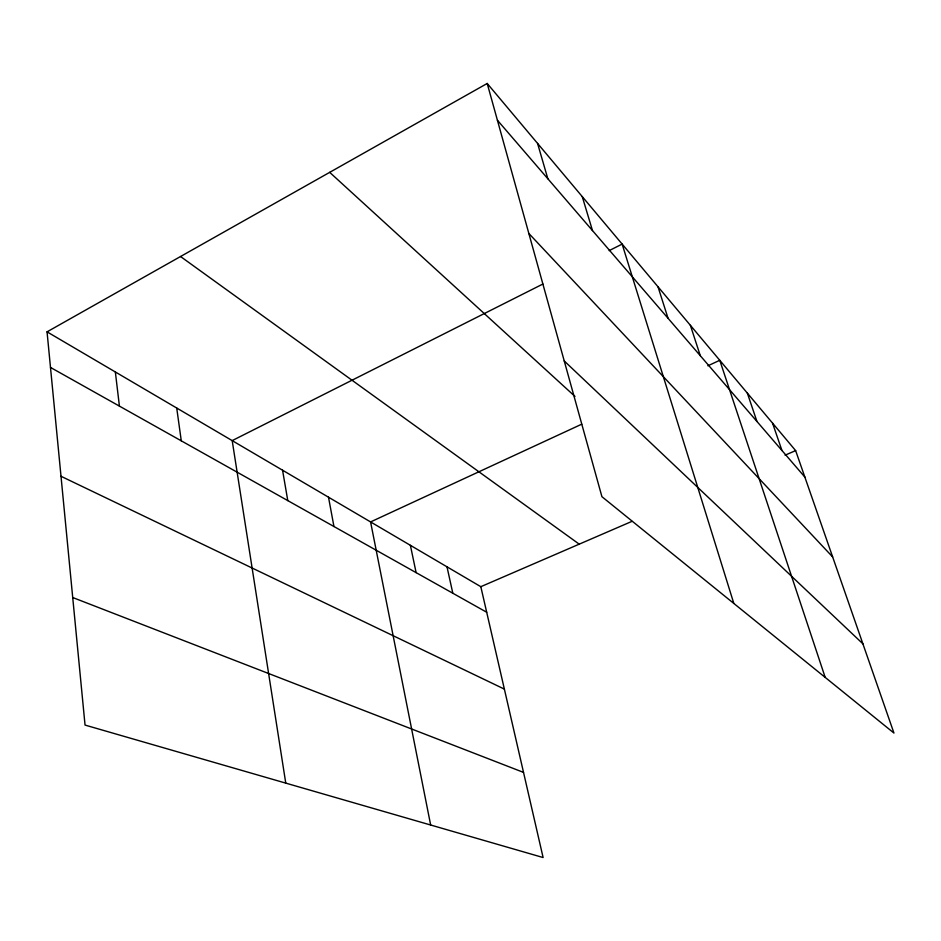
<?xml version="1.0" encoding="UTF-8"?>
<svg xmlns="http://www.w3.org/2000/svg" width="941" height="941" viewBox="0 0 941 941"><rect width="100%" height="100%" fill="white"/><g stroke="black" fill="none" stroke-linecap="round" stroke-linejoin="round"><path stroke-width="1.41" d="M47.05 331.844L480.816 586.69L543.11 857.533L85.043 725.076L47.05 331.844L487.203 83.467L795.639 450.61L893.95 733.051L601.922 496.683L487.203 83.467M542.875 284.041L232.192 440.623L285.758 783.124M609.156 250.635L622.142 244.095L733.827 603.452M581.726 424.191L370.578 521.926L430.66 825.022M707.879 365.802L719.771 360.297L825.186 677.391M480.816 586.69L631.94 521.373M785.076 455.185L795.639 450.61M72.716 597.523L523.525 772.396M61.012 476.287L504.376 689.106M50.485 367.425L486.697 612.25M180.543 256.517L579.221 544.157M329.691 172.344L574.986 396.432M564.235 360.956L862.897 643.82M528.854 233.474L832.644 556.931M497.413 120.225L804.861 477.087M772.549 423.121L781.947 450.492M747.354 393.138L756.94 421.462M690.376 325.304L700.292 355.71M657.994 286.758L668.051 318.293M582.256 196.598L592.489 230.592M537.57 143.42L547.838 178.755M446.999 566.823L452.821 593.242M410.382 545.31L416.11 572.634M328.503 497.201L333.949 526.525M282.559 470.206L287.781 500.612M176.72 408.029L181.284 440.835M115.343 371.966L119.413 406.112"/></g></svg>
